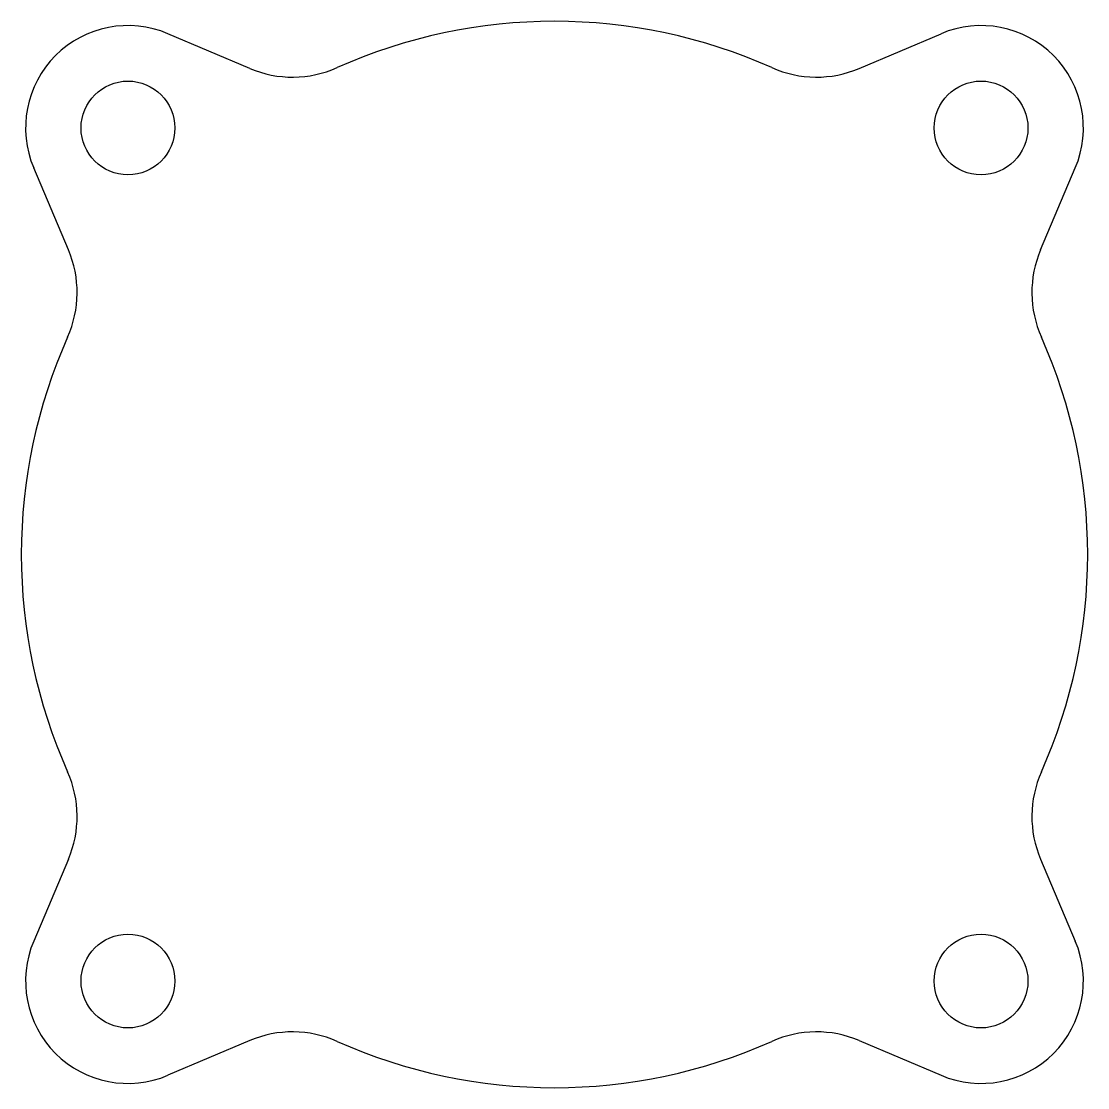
# Model space of a CAD drawing. Header units: millimetres. Extents: x -95 to 95, y -95 to 95.
import ezdxf

# ---------------------------------------------------------------- set-up
doc = ezdxf.new("R2010")
doc.units = ezdxf.units.MM
doc.layers.add('Sketch034', color=7, linetype='CONTINUOUS')

msp = doc.modelspace()

# ---------------------------------------------------------------- linework, layer by layer
at = {"layer": 'Sketch034'}
for p, q in [((-54.44, 86.83), (-69.05, 93.03)), ((54.44, 86.83), (69.05, 93.03)), ((-86.83, 54.44), (-93.03, 69.05)), ((86.83, 54.44), (93.03, 69.05)), ((-86.83, -54.44), (-93.03, -69.05)), ((86.83, -54.44), (93.03, -69.05)), ((-54.44, -86.83), (-69.05, -93.03)), ((54.44, -86.83), (69.05, -93.03))]:
    msp.add_line(p, q, dxfattribs=at)
for centre in [(-76.2, 76.2), (76.2, 76.2), (-76.2, -76.2), (76.2, -76.2)]:
    msp.add_circle(centre, 8.38, dxfattribs=at)
for centre, radius, start, end in [((0, 0), 95.25, 65.9426, 114.0574), ((-76.2, 76.2), 18.29, 67, -157), ((76.2, 76.2), 18.29, -23, 113), ((-46.8, 104.84), 19.56, -113, -65.9426), ((46.8, 104.84), 19.56, -114.0574, -67), ((-104.84, 46.8), 19.56, -24.0574, 23), ((104.84, 46.8), 19.56, 157, -155.9426), ((0, 0), 95.25, 155.9426, -155.9426), ((0, 0), 95.25, -24.0574, 24.0574), ((-104.84, -46.8), 19.56, -23, 24.0574), ((104.84, -46.8), 19.56, 155.9426, -157), ((-76.2, -76.2), 18.29, 157, -67), ((76.2, -76.2), 18.29, -113, 23), ((-46.8, -104.84), 19.56, 65.9426, 113), ((46.8, -104.84), 19.56, 67, 114.0574), ((0, 0), 95.25, -114.0574, -65.9426)]:
    msp.add_arc(centre, radius, start, end, dxfattribs=at)

doc.saveas('drawing.dxf')
